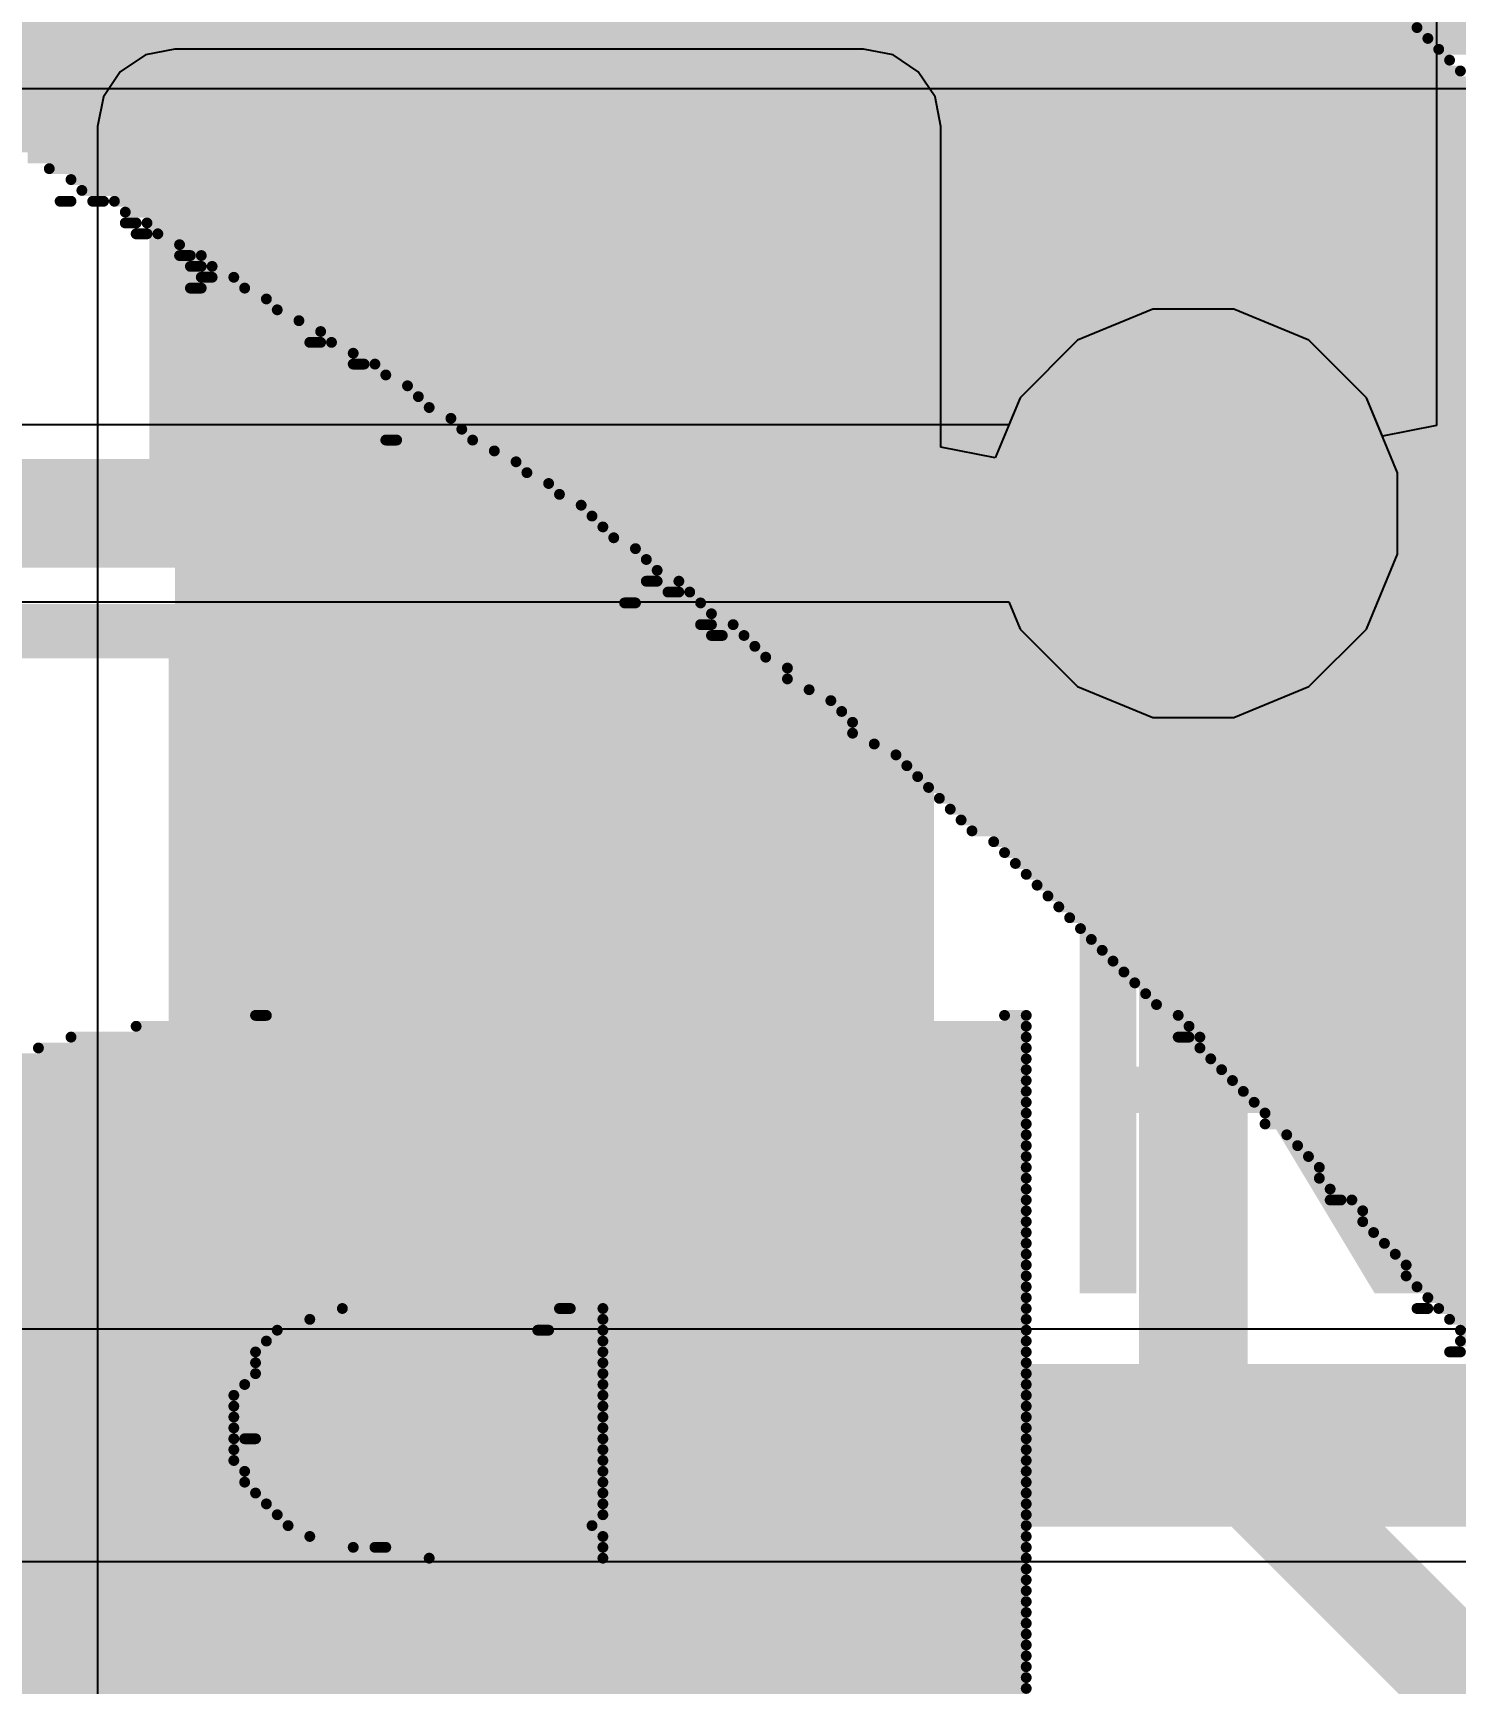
# Model space of a CAD drawing. Header units: millimetres. Extents: x -6 to 194, y -120 to 229.
# Drawn here: x 38.593 to 41.92, y 16.916 to 20.777 of the extents above; entities that cross this region are included whole.
import ezdxf

# ---------------------------------------------------------------- set-up
doc = ezdxf.new("R2010")
doc.units = ezdxf.units.MM
for name, color, linetype in [('BottomLayer', 5, 'Continuous'), ('BottomOverlay', 54, 'Continuous'), ('BottomSolder', 6, 'Continuous'), ('DrillDrawing', 1, 'Continuous'), ('TopLayer', 1, 'Continuous'), ('TopOverlay', 2, 'Continuous'), ('TopPaste', 8, 'Continuous'), ('TopSolder', 216, 'Continuous'), ('ViaHoleLayer', 16, 'Continuous')]:
    doc.layers.add(name, color=color, linetype=linetype)
doc.styles.add('Arial', font='', dxfattribs={"height": 0.2})
doc.styles.get('Arial').set_extended_font_data('Arial')

# ---------------------------------------------------------------- blocks, each defined once
blk = doc.blocks.new('R___1206_28')
at = {"layer": 'TopLayer'}
for points in [[(-2.032, 0.889), (-0.508, 0.889), (-0.508, -0.889), (-2.032, -0.889)], [(0.508, 0.889), (2.032, 0.889), (2.032, -0.889), (0.508, -0.889)]]:
    blk.add_hatch(color=1, dxfattribs=at).paths.add_polyline_path(points)
at = {"layer": 'TopPaste'}
for points in [[(-2.032, 0.889), (-0.508, 0.889), (-0.508, -0.889), (-2.032, -0.889)], [(0.508, 0.889), (2.032, 0.889), (2.032, -0.889), (0.508, -0.889)]]:
    blk.add_hatch(color=8, dxfattribs=at).paths.add_polyline_path(points)
at = {"layer": 'TopSolder'}
for points in [[(-2.1336, 0.9906), (-0.4064, 0.9906), (-0.4064, -0.9906), (-2.1336, -0.9906)], [(0.4064, 0.9906), (2.1336, 0.9906), (2.1336, -0.9906), (0.4064, -0.9906)]]:
    blk.add_hatch(color=216, dxfattribs=at).paths.add_polyline_path(points)
at = {"layer": 'TopOverlay', "const_width": 0.127}
for points in [[(-2.1336, 0.9906), (2.1336, 0.9906)], [(-2.1336, -0.9906), (-2.1336, 0.9906)], [(2.1336, -0.9906), (2.1336, 0.9906)], [(-2.1336, -0.9906), (2.1336, -0.9906)]]:
    blk.add_lwpolyline(points, dxfattribs=at)
at = {"layer": 'TopOverlay', "const_width": 0.0635}
for points in [[(-2.16535, 0.9906, 1), (-2.10185, 0.9906, 1)], [(-2.16535, 0.9906, 1), (-2.10185, 0.9906, 1)], [(2.10185, 0.9906, 1), (2.16535, 0.9906, 1)], [(2.10185, 0.9906, 1), (2.16535, 0.9906, 1)], [(-2.16535, -0.9906, 1), (-2.10185, -0.9906, 1)], [(-2.16535, -0.9906, 1), (-2.10185, -0.9906, 1)], [(2.10185, -0.9906, 1), (2.16535, -0.9906, 1)], [(2.10185, -0.9906, 1), (2.16535, -0.9906, 1)]]:
    blk.add_lwpolyline(points, format="xyb", close=True, dxfattribs=at)
blk = doc.blocks.new('C___0603_72')
at = {"layer": 'TopLayer'}
for points in [[(-0.381, 0.4445), (-0.381, -0.4445), (-1.143, -0.4445), (-1.143, 0.4445)], [(1.143, 0.4445), (1.143, -0.4445), (0.381, -0.4445), (0.381, 0.4445)]]:
    blk.add_hatch(color=1, dxfattribs=at).paths.add_polyline_path(points)
at = {"layer": 'TopPaste'}
for points in [[(-0.381, 0.4445), (-0.381, -0.4445), (-1.143, -0.4445), (-1.143, 0.4445)], [(1.143, 0.4445), (1.143, -0.4445), (0.381, -0.4445), (0.381, 0.4445)]]:
    blk.add_hatch(color=8, dxfattribs=at).paths.add_polyline_path(points)
at = {"layer": 'TopSolder'}
for points in [[(-0.321, 0.5045), (-0.321, -0.5045), (-1.203, -0.5045), (-1.203, 0.5045)], [(1.203, 0.5045), (1.203, -0.5045), (0.321, -0.5045), (0.321, 0.5045)]]:
    blk.add_hatch(color=216, dxfattribs=at).paths.add_polyline_path(points)
at = {"layer": 'TopOverlay', "const_width": 0.127}
for points in [[(-1.2446, -0.5334), (-1.2446, 0.5334)], [(-1.2446, 0.5334), (-0.4572, 0.5334)], [(0.4572, 0.5334), (1.2446, 0.5334)], [(1.2446, -0.5334), (1.2446, 0.5334)], [(-1.2446, -0.5334), (-0.4572, -0.5334)], [(0.4572, -0.5334), (1.2446, -0.5334)]]:
    blk.add_lwpolyline(points, dxfattribs=at)
at = {"layer": 'TopOverlay', "const_width": 0.0635}
for points in [[(-1.2764, 0.5334, 1), (-1.2128, 0.5334, 1)], [(-1.2764, 0.5334, 1), (-1.2128, 0.5334, 1)], [(-0.4889, 0.5334, 1), (-0.4254, 0.5334, 1)], [(0.4254, 0.5334, 1), (0.4889, 0.5334, 1)], [(1.2128, 0.5334, 1), (1.2764, 0.5334, 1)], [(1.2128, 0.5334, 1), (1.2764, 0.5334, 1)], [(-1.2764, -0.5334, 1), (-1.2128, -0.5334, 1)], [(-1.2764, -0.5334, 1), (-1.2128, -0.5334, 1)], [(-0.4889, -0.5334, 1), (-0.4254, -0.5334, 1)], [(0.4254, -0.5334, 1), (0.4889, -0.5334, 1)], [(1.2128, -0.5334, 1), (1.2764, -0.5334, 1)], [(1.2128, -0.5334, 1), (1.2764, -0.5334, 1)]]:
    blk.add_lwpolyline(points, format="xyb", close=True, dxfattribs=at)

msp = doc.modelspace()

# ---------------------------------------------------------------- hatches: boundary and pattern name
at = {"layer": 'BottomLayer'}
h = msp.add_hatch(color=5, dxfattribs=at)
edge = h.paths.add_edge_path()
edge.add_arc((41.3076, 19.6528), 0.3, 0, 360)
at = {"layer": 'BottomSolder'}
h = msp.add_hatch(color=6, dxfattribs=at)
edge = h.paths.add_edge_path()
edge.add_arc((41.3076, 19.6528), 0.4016, 0, 360)
at = {"layer": 'TopLayer'}
msp.add_hatch(color=1, dxfattribs=at).paths.add_polyline_path([(38.9249, 13.9192), (40.536, 13.9192), (40.536, 20.5581), (38.9249, 20.5581)])
h = msp.add_hatch(color=1, dxfattribs=at)
edge = h.paths.add_edge_path()
edge.add_arc((41.3076, 19.6528), 0.3, 0, 360)
at = {"layer": 'TopSolder'}
h = msp.add_hatch(color=216, dxfattribs=at)
edge = h.paths.add_edge_path()
edge.add_arc((41.3076, 19.6528), 0.4016, 0, 360)
at = {"layer": 'ViaHoleLayer'}
h = msp.add_hatch(color=16, dxfattribs=at)
edge = h.paths.add_edge_path()
edge.add_arc((41.3076, 19.6528), 0.15, 0, 360)

# ---------------------------------------------------------------- linework, layer by layer
at = {"layer": 'BottomLayer'}
for p, q in [((36.1431, 20.6467), (50.1143, 20.6467)), ((41.2126, 20.1306), (41.037, 20.0578)), ((41.4027, 20.1306), (41.2126, 20.1306)), ((41.5783, 20.0578), (41.4027, 20.1306)), ((41.037, 20.0578), (40.9026, 19.9234)), ((41.7127, 19.9234), (41.5783, 20.0578)), ((40.9026, 19.9234), (40.8763, 19.8599)), ((41.7854, 19.7478), (41.7127, 19.9234)), ((40.8763, 19.8599), (35.954, 19.8599)), ((41.7854, 19.5577), (41.7854, 19.7478)), ((41.7127, 19.3821), (41.7854, 19.5577)), ((36.2219, 19.4456), (40.8763, 19.4456)), ((40.8763, 19.4456), (40.9026, 19.3821)), ((40.9026, 19.3821), (41.037, 19.2477)), ((41.5783, 19.2477), (41.7127, 19.3821)), ((41.037, 19.2477), (41.2126, 19.175)), ((41.4027, 19.175), (41.5783, 19.2477)), ((41.2126, 19.175), (41.4027, 19.175)), ((42.3787, 17.7442), (36.2628, 17.7442)), ((26.6438, 17.2004), (42.4913, 17.2004))]:
    msp.add_line(p, q, dxfattribs=at)
for points, const_width in [([(36.1431, 20.828), (50.1893, 20.828)], 0.2032), ([(35.8682, 19.6528), (41.3076, 19.6528)], 0.254), ([(25.9425, 17.4723), (42.4913, 17.4723)], 0.381)]:
    msp.add_lwpolyline(points, dxfattribs=dict(at, const_width=const_width))
at = {"layer": 'BottomLayer', "const_width": 0.127}
msp.add_lwpolyline([(41.2441, 19.6528, 1), (41.3711, 19.6528, 1)], format="xyb", close=True, dxfattribs=at)
at = {"layer": 'BottomOverlay', "const_width": 0.0254}
for points in [[(38.0211, 20.7896), (41.8311, 20.7896)], [(38.0465, 20.7642), (41.8565, 20.7642)], [(38.0719, 20.7388), (41.8819, 20.7388)], [(38.0211, 20.688), (41.9327, 20.688)], [(38.0465, 20.7134), (41.9073, 20.7134)], [(38.0211, 20.6626), (41.9581, 20.6626)], [(37.9957, 20.6372), (42.0089, 20.6372)], [(37.9957, 20.6118), (42.0343, 20.6118)], [(37.9703, 20.5864), (42.0597, 20.5864)], [(37.9449, 20.561), (42.0851, 20.561)], [(37.9449, 20.5356), (42.1105, 20.5356)], [(37.9195, 20.5102), (42.1359, 20.5102)], [(38.5799, 20.4848), (42.1613, 20.4848)], [(38.6307, 20.4594), (42.1867, 20.4594)], [(38.6815, 20.434), (42.2121, 20.434)], [(38.6561, 20.3832), (38.6815, 20.3832)], [(38.7069, 20.4086), (42.2375, 20.4086)], [(38.7323, 20.3832), (38.7577, 20.3832)], [(38.7831, 20.3832), (42.2629, 20.3832)], [(38.8085, 20.3578), (42.2883, 20.3578)], [(38.8085, 20.3324), (38.8339, 20.3324)], [(38.8339, 20.307), (38.8593, 20.307)], [(38.8593, 20.3324), (42.3137, 20.3324)], [(38.8847, 20.307), (42.3391, 20.307)], [(38.9355, 20.2816), (42.3899, 20.2816)], [(38.9355, 20.2562), (38.9609, 20.2562)], [(38.9609, 20.2308), (38.9863, 20.2308)], [(38.9863, 20.2562), (42.4153, 20.2562)], [(39.0117, 20.2308), (42.4153, 20.2308)], [(38.9609, 20.18), (38.9863, 20.18)], [(38.9863, 20.2054), (39.0117, 20.2054)], [(39.0625, 20.2054), (42.4407, 20.2054)], [(39.0879, 20.18), (42.4915, 20.18)], [(39.1387, 20.1546), (42.5169, 20.1546)], [(39.1641, 20.1292), (42.5423, 20.1292)], [(39.2149, 20.1038), (42.5677, 20.1038)], [(39.2657, 20.0784), (42.5931, 20.0784)], [(39.2403, 20.053), (39.2657, 20.053)], [(39.2911, 20.053), (42.6185, 20.053)], [(39.3419, 20.0276), (42.6439, 20.0276)], [(39.3419, 20.0022), (39.3673, 20.0022)], [(39.3927, 20.0022), (42.6693, 20.0022)], [(39.4181, 19.9768), (42.6947, 19.9768)], [(39.4689, 19.9514), (42.7201, 19.9514)], [(39.4943, 19.926), (42.7709, 19.926)], [(39.5197, 19.9006), (42.7709, 19.9006)], [(39.5705, 19.8752), (42.7963, 19.8752)], [(39.5959, 19.8498), (42.8217, 19.8498)], [(39.4181, 19.8244), (39.4435, 19.8244)], [(39.6213, 19.8244), (42.8471, 19.8244)], [(39.6721, 19.799), (42.8725, 19.799)], [(39.7229, 19.7736), (42.8979, 19.7736)], [(39.7483, 19.7482), (42.9487, 19.7482)], [(39.7991, 19.7228), (42.9741, 19.7228)], [(39.8245, 19.6974), (42.9741, 19.6974)], [(39.8753, 19.672), (42.9995, 19.672)], [(39.9007, 19.6466), (43.0249, 19.6466)], [(39.9261, 19.6212), (43.0757, 19.6212)], [(39.9515, 19.5958), (43.1265, 19.5958)], [(40.0023, 19.5704), (43.1265, 19.5704)], [(40.0277, 19.545), (43.1519, 19.545)], [(40.0277, 19.4942), (40.0531, 19.4942)], [(40.0531, 19.5196), (43.1773, 19.5196)], [(40.1039, 19.4942), (43.2027, 19.4942)], [(40.0785, 19.4688), (40.1039, 19.4688)], [(40.1293, 19.4688), (43.2535, 19.4688)], [(39.9769, 19.4434), (40.0023, 19.4434)], [(40.1547, 19.4434), (43.2789, 19.4434)], [(40.1801, 19.418), (43.2789, 19.418)], [(40.1547, 19.3926), (40.1801, 19.3926)], [(40.2309, 19.3926), (43.2789, 19.3926)], [(40.1801, 19.3672), (40.2055, 19.3672)], [(40.2563, 19.3672), (43.3043, 19.3672)], [(40.2817, 19.3418), (43.3297, 19.3418)], [(40.3071, 19.3164), (43.3805, 19.3164)], [(40.3579, 19.291), (43.4059, 19.291)], [(40.3579, 19.2656), (43.4059, 19.2656)], [(40.4087, 19.2402), (43.4313, 19.2402)], [(40.4595, 19.2148), (43.4567, 19.2148)], [(40.4849, 19.1894), (43.5075, 19.1894)], [(40.5103, 19.164), (43.5075, 19.164)], [(40.5103, 19.1386), (43.5329, 19.1386)], [(40.5611, 19.1132), (43.5583, 19.1132)], [(40.6119, 19.0878), (43.5837, 19.0878)], [(40.6373, 19.0624), (43.6091, 19.0624)], [(40.6627, 19.037), (43.6345, 19.037)], [(40.6881, 19.0116), (43.6599, 19.0116)], [(40.7135, 18.9862), (43.7107, 18.9862)], [(40.7389, 18.9608), (43.7107, 18.9608)], [(40.7643, 18.9354), (43.7107, 18.9354)], [(40.7897, 18.91), (43.7361, 18.91)], [(40.8405, 18.8846), (43.7615, 18.8846)], [(40.8659, 18.8592), (43.7869, 18.8592)], [(40.8913, 18.8338), (43.8123, 18.8338)], [(40.9167, 18.8084), (43.8631, 18.8084)], [(40.9421, 18.783), (43.8885, 18.783)], [(40.9675, 18.7576), (43.8885, 18.7576)], [(40.9929, 18.7322), (43.9139, 18.7322)], [(41.0183, 18.7068), (43.9139, 18.7068)], [(41.0437, 18.6814), (43.9393, 18.6814)], [(41.0691, 18.656), (43.9647, 18.656)], [(41.0945, 18.6306), (43.9901, 18.6306)], [(41.1199, 18.6052), (43.9901, 18.6052)], [(41.1453, 18.5798), (44.0155, 18.5798)], [(41.1707, 18.5544), (44.0663, 18.5544)], [(41.1961, 18.529), (44.0409, 18.529)], [(41.2215, 18.5036), (44.0663, 18.5036)], [(38.8339, 18.4528), (40.9167, 18.4528)], [(39.1133, 18.4782), (39.1387, 18.4782)], [(40.8659, 18.4782), (40.9167, 18.4782)], [(41.2723, 18.4782), (44.0917, 18.4782)], [(41.2977, 18.4528), (44.1171, 18.4528)], [(38.6815, 18.4274), (40.9167, 18.4274)], [(41.2723, 18.4274), (41.2977, 18.4274)], [(41.3231, 18.4274), (44.1171, 18.4274)], [(38.5037, 18.3766), (40.9167, 18.3766)], [(38.6053, 18.402), (40.9167, 18.402)], [(41.3231, 18.402), (44.1425, 18.402)], [(41.3485, 18.3766), (44.1679, 18.3766)], [(38.4783, 18.3512), (40.9167, 18.3512)], [(41.3739, 18.3512), (44.1679, 18.3512)], [(38.4021, 18.3004), (40.9167, 18.3004)], [(38.4275, 18.3258), (40.9167, 18.3258)], [(41.3993, 18.3258), (44.1679, 18.3258)], [(41.4247, 18.3004), (44.1933, 18.3004)], [(38.3259, 18.2496), (40.9167, 18.2496)], [(38.3513, 18.275), (40.9167, 18.275)], [(41.4501, 18.275), (44.1933, 18.275)], [(41.4755, 18.2496), (44.1933, 18.2496)], [(38.3005, 18.2242), (40.9167, 18.2242)], [(41.4755, 18.2242), (46.8603, 18.2242)], [(38.2497, 18.1734), (40.9167, 18.1734)], [(38.2751, 18.1988), (40.9167, 18.1988)], [(41.5263, 18.1988), (46.8603, 18.1988)], [(41.5517, 18.1734), (46.8857, 18.1734)], [(38.2243, 18.148), (40.9167, 18.148)], [(41.5771, 18.148), (46.8857, 18.148)], [(38.1989, 18.0972), (40.9167, 18.0972)], [(38.2243, 18.1226), (40.9167, 18.1226)], [(41.6025, 18.1226), (46.8857, 18.1226)], [(41.6025, 18.0972), (46.8857, 18.0972)], [(38.1735, 18.0718), (40.9167, 18.0718)], [(41.6279, 18.0718), (46.8857, 18.0718)], [(38.1481, 18.021), (40.9167, 18.021)], [(38.1735, 18.0464), (40.9167, 18.0464)], [(41.6279, 18.0464), (41.6533, 18.0464)], [(41.6787, 18.0464), (46.8857, 18.0464)], [(41.7041, 18.021), (46.8857, 18.021)], [(38.1227, 17.9956), (40.9167, 17.9956)], [(41.7041, 17.9956), (46.8857, 17.9956)], [(38.1227, 17.9702), (40.9167, 17.9702)], [(38.1227, 17.9448), (40.9167, 17.9448)], [(41.7295, 17.9702), (46.8857, 17.9702)], [(41.7549, 17.9448), (46.8857, 17.9448)], [(38.0973, 17.9194), (40.9167, 17.9194)], [(41.7803, 17.9194), (46.9111, 17.9194)], [(38.0973, 17.894), (40.9167, 17.894)], [(38.0973, 17.8686), (40.9167, 17.8686)], [(41.8057, 17.894), (46.9111, 17.894)], [(41.8057, 17.8686), (46.9111, 17.8686)], [(38.0719, 17.8432), (40.9167, 17.8432)], [(41.8311, 17.8432), (46.9111, 17.8432)], [(38.0719, 17.8178), (40.9167, 17.8178)], [(38.0719, 17.7924), (39.3165, 17.7924)], [(39.8245, 17.7924), (39.8499, 17.7924)], [(39.9261, 17.7924), (40.9167, 17.7924)], [(41.8311, 17.7924), (41.8565, 17.7924)], [(41.8565, 17.8178), (46.9111, 17.8178)], [(41.8819, 17.7924), (46.9111, 17.7924)], [(38.0719, 17.767), (39.2403, 17.767)], [(39.9261, 17.767), (40.9167, 17.767)], [(41.9073, 17.767), (46.9111, 17.767)], [(38.0719, 17.7416), (39.1641, 17.7416)], [(38.0719, 17.7162), (39.1387, 17.7162)], [(39.7737, 17.7416), (39.7991, 17.7416)], [(39.9261, 17.7416), (40.9167, 17.7416)], [(39.9261, 17.7162), (40.9167, 17.7162)], [(41.9327, 17.7416), (46.9365, 17.7416)], [(41.9327, 17.7162), (46.9111, 17.7162)], [(38.0465, 17.6908), (39.1133, 17.6908)], [(39.9261, 17.6908), (40.9167, 17.6908)], [(41.9073, 17.6908), (41.9327, 17.6908)], [(38.0465, 17.6654), (39.1133, 17.6654)], [(38.0465, 17.64), (39.1133, 17.64)], [(39.9261, 17.6654), (40.9167, 17.6654)], [(39.9261, 17.64), (40.9167, 17.64)], [(38.0465, 17.6146), (39.0879, 17.6146)], [(39.9261, 17.6146), (40.9167, 17.6146)], [(38.0465, 17.5892), (39.0625, 17.5892)], [(38.0465, 17.5638), (39.0625, 17.5638)], [(39.9261, 17.5892), (40.9167, 17.5892)], [(39.9261, 17.5638), (40.9167, 17.5638)], [(38.0465, 17.5384), (39.0625, 17.5384)], [(39.9261, 17.5384), (40.9167, 17.5384)], [(38.0465, 17.513), (39.0625, 17.513)], [(38.0719, 17.4876), (39.0625, 17.4876)], [(39.0879, 17.4876), (39.1133, 17.4876)], [(39.9261, 17.513), (40.9167, 17.513)], [(39.9261, 17.4876), (40.9167, 17.4876)], [(38.0719, 17.4622), (39.0625, 17.4622)], [(39.9261, 17.4622), (40.9167, 17.4622)], [(38.0719, 17.4368), (39.0625, 17.4368)], [(38.0719, 17.4114), (39.0879, 17.4114)], [(39.9261, 17.4368), (40.9167, 17.4368)], [(39.9261, 17.4114), (40.9167, 17.4114)], [(38.0719, 17.386), (39.0879, 17.386)], [(39.9261, 17.386), (40.9167, 17.386)], [(38.0719, 17.3606), (39.1133, 17.3606)], [(38.0719, 17.3352), (39.1387, 17.3352)], [(39.9261, 17.3606), (40.9167, 17.3606)], [(39.9261, 17.3352), (40.9167, 17.3352)], [(38.0973, 17.3098), (39.1641, 17.3098)], [(38.0973, 17.2844), (39.1895, 17.2844)], [(39.9007, 17.2844), (40.9167, 17.2844)], [(39.9261, 17.3098), (40.9167, 17.3098)], [(38.1227, 17.259), (39.2403, 17.259)], [(39.9261, 17.259), (40.9167, 17.259)], [(38.1227, 17.2336), (39.3419, 17.2336)], [(38.1227, 17.2082), (39.5197, 17.2082)], [(39.3927, 17.2336), (39.4181, 17.2336)], [(39.9261, 17.2336), (40.9167, 17.2336)], [(39.9261, 17.2082), (40.9167, 17.2082)], [(38.1227, 17.1828), (40.9167, 17.1828)], [(38.1227, 17.1574), (40.9167, 17.1574)], [(38.1735, 17.132), (40.9167, 17.132)], [(38.1735, 17.1066), (40.9167, 17.1066)], [(38.1989, 17.0812), (40.9167, 17.0812)], [(38.2243, 17.0558), (40.9167, 17.0558)], [(38.2243, 17.0304), (40.9167, 17.0304)], [(38.2497, 17.005), (40.9167, 17.005)], [(38.2751, 16.9796), (40.9167, 16.9796)], [(38.3005, 16.9542), (40.9167, 16.9542)], [(38.3259, 16.9288), (40.9167, 16.9288)], [(38.3513, 16.9034), (40.9167, 16.9034)]]:
    msp.add_lwpolyline(points, dxfattribs=at)
at = {"layer": 'BottomOverlay', "const_width": 0.0127}
for points in [[(41.8248, 20.7896, 1), (41.8375, 20.7896, 1)], [(41.8502, 20.7642, 1), (41.8629, 20.7642, 1)], [(41.8756, 20.7388, 1), (41.8883, 20.7388, 1)], [(41.901, 20.7134, 1), (41.9137, 20.7134, 1)], [(41.9264, 20.688, 1), (41.9391, 20.688, 1)], [(38.6244, 20.4594, 1), (38.6371, 20.4594, 1)], [(38.6752, 20.434, 1), (38.6879, 20.434, 1)], [(38.6498, 20.3832, 1), (38.6625, 20.3832, 1)], [(38.6752, 20.3832, 1), (38.6879, 20.3832, 1)], [(38.7006, 20.4086, 1), (38.7133, 20.4086, 1)], [(38.726, 20.3832, 1), (38.7387, 20.3832, 1)], [(38.7514, 20.3832, 1), (38.7641, 20.3832, 1)], [(38.7768, 20.3832, 1), (38.7895, 20.3832, 1)], [(38.8022, 20.3578, 1), (38.8149, 20.3578, 1)], [(38.8022, 20.3324, 1), (38.8149, 20.3324, 1)], [(38.8276, 20.3324, 1), (38.8403, 20.3324, 1)], [(38.8276, 20.307, 1), (38.8403, 20.307, 1)], [(38.853, 20.3324, 1), (38.8657, 20.3324, 1)], [(38.853, 20.307, 1), (38.8657, 20.307, 1)], [(38.8784, 20.307, 1), (38.8911, 20.307, 1)], [(38.9292, 20.2816, 1), (38.9419, 20.2816, 1)], [(38.9292, 20.2562, 1), (38.9419, 20.2562, 1)], [(38.9546, 20.2562, 1), (38.9673, 20.2562, 1)], [(38.9546, 20.2308, 1), (38.9673, 20.2308, 1)], [(38.98, 20.2562, 1), (38.9927, 20.2562, 1)], [(38.98, 20.2308, 1), (38.9927, 20.2308, 1)], [(39.0054, 20.2308, 1), (39.0181, 20.2308, 1)], [(38.9546, 20.18, 1), (38.9673, 20.18, 1)], [(38.98, 20.2054, 1), (38.9927, 20.2054, 1)], [(38.98, 20.18, 1), (38.9927, 20.18, 1)], [(39.0054, 20.2054, 1), (39.0181, 20.2054, 1)], [(39.0562, 20.2054, 1), (39.0689, 20.2054, 1)], [(39.0816, 20.18, 1), (39.0943, 20.18, 1)], [(39.1324, 20.1546, 1), (39.1451, 20.1546, 1)], [(39.1578, 20.1292, 1), (39.1705, 20.1292, 1)], [(39.2086, 20.1038, 1), (39.2213, 20.1038, 1)], [(39.2594, 20.0784, 1), (39.2721, 20.0784, 1)], [(39.234, 20.053, 1), (39.2467, 20.053, 1)], [(39.2594, 20.053, 1), (39.2721, 20.053, 1)], [(39.2848, 20.053, 1), (39.2975, 20.053, 1)], [(39.3356, 20.0276, 1), (39.3483, 20.0276, 1)], [(39.3356, 20.0022, 1), (39.3483, 20.0022, 1)], [(39.361, 20.0022, 1), (39.3737, 20.0022, 1)], [(39.3864, 20.0022, 1), (39.3991, 20.0022, 1)], [(39.4118, 19.9768, 1), (39.4245, 19.9768, 1)], [(39.4626, 19.9514, 1), (39.4753, 19.9514, 1)], [(39.488, 19.926, 1), (39.5007, 19.926, 1)], [(39.5134, 19.9006, 1), (39.5261, 19.9006, 1)], [(39.5642, 19.8752, 1), (39.5769, 19.8752, 1)], [(39.5896, 19.8498, 1), (39.6023, 19.8498, 1)], [(39.4118, 19.8244, 1), (39.4245, 19.8244, 1)], [(39.4372, 19.8244, 1), (39.4499, 19.8244, 1)], [(39.615, 19.8244, 1), (39.6277, 19.8244, 1)], [(39.6658, 19.799, 1), (39.6785, 19.799, 1)], [(39.7166, 19.7736, 1), (39.7293, 19.7736, 1)], [(39.742, 19.7482, 1), (39.7547, 19.7482, 1)], [(39.7928, 19.7228, 1), (39.8055, 19.7228, 1)], [(39.8182, 19.6974, 1), (39.8309, 19.6974, 1)], [(39.869, 19.672, 1), (39.8817, 19.672, 1)], [(39.8944, 19.6466, 1), (39.9071, 19.6466, 1)], [(39.9198, 19.6212, 1), (39.9325, 19.6212, 1)], [(39.9452, 19.5958, 1), (39.9579, 19.5958, 1)], [(39.996, 19.5704, 1), (40.0087, 19.5704, 1)], [(40.0214, 19.545, 1), (40.0341, 19.545, 1)], [(40.0214, 19.4942, 1), (40.0341, 19.4942, 1)], [(40.0468, 19.5196, 1), (40.0595, 19.5196, 1)], [(40.0468, 19.4942, 1), (40.0595, 19.4942, 1)], [(40.0976, 19.4942, 1), (40.1103, 19.4942, 1)], [(40.0722, 19.4688, 1), (40.0849, 19.4688, 1)], [(40.0976, 19.4688, 1), (40.1103, 19.4688, 1)], [(40.123, 19.4688, 1), (40.1357, 19.4688, 1)], [(39.9706, 19.4434, 1), (39.9833, 19.4434, 1)], [(39.996, 19.4434, 1), (40.0087, 19.4434, 1)], [(40.1484, 19.4434, 1), (40.1611, 19.4434, 1)], [(40.1738, 19.418, 1), (40.1865, 19.418, 1)], [(40.1484, 19.3926, 1), (40.1611, 19.3926, 1)], [(40.1738, 19.3926, 1), (40.1865, 19.3926, 1)], [(40.2246, 19.3926, 1), (40.2373, 19.3926, 1)], [(40.1738, 19.3672, 1), (40.1865, 19.3672, 1)], [(40.1992, 19.3672, 1), (40.2119, 19.3672, 1)], [(40.25, 19.3672, 1), (40.2627, 19.3672, 1)], [(40.2754, 19.3418, 1), (40.2881, 19.3418, 1)], [(40.3008, 19.3164, 1), (40.3135, 19.3164, 1)], [(40.3516, 19.291, 1), (40.3643, 19.291, 1)], [(40.3516, 19.2656, 1), (40.3643, 19.2656, 1)], [(40.4024, 19.2402, 1), (40.4151, 19.2402, 1)], [(40.4532, 19.2148, 1), (40.4659, 19.2148, 1)], [(40.4786, 19.1894, 1), (40.4913, 19.1894, 1)], [(40.504, 19.164, 1), (40.5167, 19.164, 1)], [(40.504, 19.1386, 1), (40.5167, 19.1386, 1)], [(40.5548, 19.1132, 1), (40.5675, 19.1132, 1)], [(40.6056, 19.0878, 1), (40.6183, 19.0878, 1)], [(40.631, 19.0624, 1), (40.6437, 19.0624, 1)], [(40.6564, 19.037, 1), (40.6691, 19.037, 1)], [(40.6818, 19.0116, 1), (40.6945, 19.0116, 1)], [(40.7072, 18.9862, 1), (40.7199, 18.9862, 1)], [(40.7326, 18.9608, 1), (40.7453, 18.9608, 1)], [(40.758, 18.9354, 1), (40.7707, 18.9354, 1)], [(40.7834, 18.91, 1), (40.7961, 18.91, 1)], [(40.8342, 18.8846, 1), (40.8469, 18.8846, 1)], [(40.8596, 18.8592, 1), (40.8723, 18.8592, 1)], [(40.885, 18.8338, 1), (40.8977, 18.8338, 1)], [(40.9104, 18.8084, 1), (40.9231, 18.8084, 1)], [(40.9358, 18.783, 1), (40.9485, 18.783, 1)], [(40.9612, 18.7576, 1), (40.9739, 18.7576, 1)], [(40.9866, 18.7322, 1), (40.9993, 18.7322, 1)], [(41.012, 18.7068, 1), (41.0247, 18.7068, 1)], [(41.0374, 18.6814, 1), (41.0501, 18.6814, 1)], [(41.0628, 18.656, 1), (41.0755, 18.656, 1)], [(41.0882, 18.6306, 1), (41.1009, 18.6306, 1)], [(41.1136, 18.6052, 1), (41.1263, 18.6052, 1)], [(41.139, 18.5798, 1), (41.1517, 18.5798, 1)], [(41.1644, 18.5544, 1), (41.1771, 18.5544, 1)], [(41.1898, 18.529, 1), (41.2025, 18.529, 1)], [(41.2152, 18.5036, 1), (41.2279, 18.5036, 1)], [(38.8276, 18.4528, 1), (38.8403, 18.4528, 1)], [(39.107, 18.4782, 1), (39.1197, 18.4782, 1)], [(39.1324, 18.4782, 1), (39.1451, 18.4782, 1)], [(40.8596, 18.4782, 1), (40.8723, 18.4782, 1)], [(40.9104, 18.4782, 1), (40.9231, 18.4782, 1)], [(40.9104, 18.4528, 1), (40.9231, 18.4528, 1)], [(41.266, 18.4782, 1), (41.2787, 18.4782, 1)], [(41.2914, 18.4528, 1), (41.3041, 18.4528, 1)], [(38.6752, 18.4274, 1), (38.6879, 18.4274, 1)], [(40.9104, 18.4274, 1), (40.9231, 18.4274, 1)], [(41.266, 18.4274, 1), (41.2787, 18.4274, 1)], [(41.2914, 18.4274, 1), (41.3041, 18.4274, 1)], [(41.3168, 18.4274, 1), (41.3295, 18.4274, 1)], [(38.599, 18.402, 1), (38.6117, 18.402, 1)], [(40.9104, 18.402, 1), (40.9231, 18.402, 1)], [(40.9104, 18.3766, 1), (40.9231, 18.3766, 1)], [(41.3168, 18.402, 1), (41.3295, 18.402, 1)], [(41.3422, 18.3766, 1), (41.3549, 18.3766, 1)], [(40.9104, 18.3512, 1), (40.9231, 18.3512, 1)], [(41.3676, 18.3512, 1), (41.3803, 18.3512, 1)], [(40.9104, 18.3258, 1), (40.9231, 18.3258, 1)], [(40.9104, 18.3004, 1), (40.9231, 18.3004, 1)], [(41.393, 18.3258, 1), (41.4057, 18.3258, 1)], [(41.4184, 18.3004, 1), (41.4311, 18.3004, 1)], [(40.9104, 18.275, 1), (40.9231, 18.275, 1)], [(40.9104, 18.2496, 1), (40.9231, 18.2496, 1)], [(41.4438, 18.275, 1), (41.4565, 18.275, 1)], [(41.4692, 18.2496, 1), (41.4819, 18.2496, 1)], [(40.9104, 18.2242, 1), (40.9231, 18.2242, 1)], [(41.4692, 18.2242, 1), (41.4819, 18.2242, 1)], [(40.9104, 18.1988, 1), (40.9231, 18.1988, 1)], [(40.9104, 18.1734, 1), (40.9231, 18.1734, 1)], [(41.52, 18.1988, 1), (41.5327, 18.1988, 1)], [(41.5454, 18.1734, 1), (41.5581, 18.1734, 1)], [(40.9104, 18.148, 1), (40.9231, 18.148, 1)], [(41.5708, 18.148, 1), (41.5835, 18.148, 1)], [(40.9104, 18.1226, 1), (40.9231, 18.1226, 1)], [(40.9104, 18.0972, 1), (40.9231, 18.0972, 1)], [(41.5962, 18.1226, 1), (41.6089, 18.1226, 1)], [(41.5962, 18.0972, 1), (41.6089, 18.0972, 1)], [(40.9104, 18.0718, 1), (40.9231, 18.0718, 1)], [(41.6216, 18.0718, 1), (41.6343, 18.0718, 1)], [(40.9104, 18.0464, 1), (40.9231, 18.0464, 1)], [(40.9104, 18.021, 1), (40.9231, 18.021, 1)], [(41.6216, 18.0464, 1), (41.6343, 18.0464, 1)], [(41.647, 18.0464, 1), (41.6597, 18.0464, 1)], [(41.6724, 18.0464, 1), (41.6851, 18.0464, 1)], [(41.6978, 18.021, 1), (41.7105, 18.021, 1)], [(40.9104, 17.9956, 1), (40.9231, 17.9956, 1)], [(41.6978, 17.9956, 1), (41.7105, 17.9956, 1)], [(40.9104, 17.9702, 1), (40.9231, 17.9702, 1)], [(40.9104, 17.9448, 1), (40.9231, 17.9448, 1)], [(41.7232, 17.9702, 1), (41.7359, 17.9702, 1)], [(41.7486, 17.9448, 1), (41.7613, 17.9448, 1)], [(40.9104, 17.9194, 1), (40.9231, 17.9194, 1)], [(41.774, 17.9194, 1), (41.7867, 17.9194, 1)], [(40.9104, 17.894, 1), (40.9231, 17.894, 1)], [(40.9104, 17.8686, 1), (40.9231, 17.8686, 1)], [(41.7994, 17.894, 1), (41.8121, 17.894, 1)], [(41.7994, 17.8686, 1), (41.8121, 17.8686, 1)], [(40.9104, 17.8432, 1), (40.9231, 17.8432, 1)], [(41.8248, 17.8432, 1), (41.8375, 17.8432, 1)], [(39.3102, 17.7924, 1), (39.3229, 17.7924, 1)], [(39.8182, 17.7924, 1), (39.8309, 17.7924, 1)], [(39.8436, 17.7924, 1), (39.8563, 17.7924, 1)], [(39.9198, 17.7924, 1), (39.9325, 17.7924, 1)], [(40.9104, 17.8178, 1), (40.9231, 17.8178, 1)], [(40.9104, 17.7924, 1), (40.9231, 17.7924, 1)], [(41.8248, 17.7924, 1), (41.8375, 17.7924, 1)], [(41.8502, 17.8178, 1), (41.8629, 17.8178, 1)], [(41.8502, 17.7924, 1), (41.8629, 17.7924, 1)], [(41.8756, 17.7924, 1), (41.8883, 17.7924, 1)], [(39.234, 17.767, 1), (39.2467, 17.767, 1)], [(39.9198, 17.767, 1), (39.9325, 17.767, 1)], [(40.9104, 17.767, 1), (40.9231, 17.767, 1)], [(41.901, 17.767, 1), (41.9137, 17.767, 1)], [(39.1324, 17.7162, 1), (39.1451, 17.7162, 1)], [(39.1578, 17.7416, 1), (39.1705, 17.7416, 1)], [(39.7674, 17.7416, 1), (39.7801, 17.7416, 1)], [(39.7928, 17.7416, 1), (39.8055, 17.7416, 1)], [(39.9198, 17.7416, 1), (39.9325, 17.7416, 1)], [(39.9198, 17.7162, 1), (39.9325, 17.7162, 1)], [(40.9104, 17.7416, 1), (40.9231, 17.7416, 1)], [(40.9104, 17.7162, 1), (40.9231, 17.7162, 1)], [(41.9264, 17.7416, 1), (41.9391, 17.7416, 1)], [(41.9264, 17.7162, 1), (41.9391, 17.7162, 1)], [(39.107, 17.6908, 1), (39.1197, 17.6908, 1)], [(39.9198, 17.6908, 1), (39.9325, 17.6908, 1)], [(40.9104, 17.6908, 1), (40.9231, 17.6908, 1)], [(41.901, 17.6908, 1), (41.9137, 17.6908, 1)], [(41.9264, 17.6908, 1), (41.9391, 17.6908, 1)], [(39.107, 17.6654, 1), (39.1197, 17.6654, 1)], [(39.107, 17.64, 1), (39.1197, 17.64, 1)], [(39.9198, 17.6654, 1), (39.9325, 17.6654, 1)], [(39.9198, 17.64, 1), (39.9325, 17.64, 1)], [(40.9104, 17.6654, 1), (40.9231, 17.6654, 1)], [(40.9104, 17.64, 1), (40.9231, 17.64, 1)], [(39.0816, 17.6146, 1), (39.0943, 17.6146, 1)], [(39.9198, 17.6146, 1), (39.9325, 17.6146, 1)], [(40.9104, 17.6146, 1), (40.9231, 17.6146, 1)], [(39.0562, 17.5892, 1), (39.0689, 17.5892, 1)], [(39.0562, 17.5638, 1), (39.0689, 17.5638, 1)], [(39.9198, 17.5892, 1), (39.9325, 17.5892, 1)], [(39.9198, 17.5638, 1), (39.9325, 17.5638, 1)], [(40.9104, 17.5892, 1), (40.9231, 17.5892, 1)], [(40.9104, 17.5638, 1), (40.9231, 17.5638, 1)], [(39.0562, 17.5384, 1), (39.0689, 17.5384, 1)], [(39.9198, 17.5384, 1), (39.9325, 17.5384, 1)], [(40.9104, 17.5384, 1), (40.9231, 17.5384, 1)], [(39.0562, 17.513, 1), (39.0689, 17.513, 1)], [(39.0562, 17.4876, 1), (39.0689, 17.4876, 1)], [(39.0816, 17.4876, 1), (39.0943, 17.4876, 1)], [(39.107, 17.4876, 1), (39.1197, 17.4876, 1)], [(39.9198, 17.513, 1), (39.9325, 17.513, 1)], [(39.9198, 17.4876, 1), (39.9325, 17.4876, 1)], [(40.9104, 17.513, 1), (40.9231, 17.513, 1)], [(40.9104, 17.4876, 1), (40.9231, 17.4876, 1)], [(39.0562, 17.4622, 1), (39.0689, 17.4622, 1)], [(39.9198, 17.4622, 1), (39.9325, 17.4622, 1)], [(40.9104, 17.4622, 1), (40.9231, 17.4622, 1)], [(39.0562, 17.4368, 1), (39.0689, 17.4368, 1)], [(39.0816, 17.4114, 1), (39.0943, 17.4114, 1)], [(39.9198, 17.4368, 1), (39.9325, 17.4368, 1)], [(39.9198, 17.4114, 1), (39.9325, 17.4114, 1)], [(40.9104, 17.4368, 1), (40.9231, 17.4368, 1)], [(40.9104, 17.4114, 1), (40.9231, 17.4114, 1)], [(39.0816, 17.386, 1), (39.0943, 17.386, 1)], [(39.9198, 17.386, 1), (39.9325, 17.386, 1)], [(40.9104, 17.386, 1), (40.9231, 17.386, 1)], [(39.107, 17.3606, 1), (39.1197, 17.3606, 1)], [(39.1324, 17.3352, 1), (39.1451, 17.3352, 1)], [(39.9198, 17.3606, 1), (39.9325, 17.3606, 1)], [(39.9198, 17.3352, 1), (39.9325, 17.3352, 1)], [(40.9104, 17.3606, 1), (40.9231, 17.3606, 1)], [(40.9104, 17.3352, 1), (40.9231, 17.3352, 1)], [(39.1578, 17.3098, 1), (39.1705, 17.3098, 1)], [(39.1832, 17.2844, 1), (39.1959, 17.2844, 1)], [(39.8944, 17.2844, 1), (39.9071, 17.2844, 1)], [(39.9198, 17.3098, 1), (39.9325, 17.3098, 1)], [(40.9104, 17.3098, 1), (40.9231, 17.3098, 1)], [(40.9104, 17.2844, 1), (40.9231, 17.2844, 1)], [(39.234, 17.259, 1), (39.2467, 17.259, 1)], [(39.9198, 17.259, 1), (39.9325, 17.259, 1)], [(40.9104, 17.259, 1), (40.9231, 17.259, 1)], [(39.3356, 17.2336, 1), (39.3483, 17.2336, 1)], [(39.3864, 17.2336, 1), (39.3991, 17.2336, 1)], [(39.4118, 17.2336, 1), (39.4245, 17.2336, 1)], [(39.5134, 17.2082, 1), (39.5261, 17.2082, 1)], [(39.9198, 17.2336, 1), (39.9325, 17.2336, 1)], [(39.9198, 17.2082, 1), (39.9325, 17.2082, 1)], [(40.9104, 17.2336, 1), (40.9231, 17.2336, 1)], [(40.9104, 17.2082, 1), (40.9231, 17.2082, 1)], [(40.9104, 17.1828, 1), (40.9231, 17.1828, 1)], [(40.9104, 17.1574, 1), (40.9231, 17.1574, 1)], [(40.9104, 17.132, 1), (40.9231, 17.132, 1)], [(40.9104, 17.1066, 1), (40.9231, 17.1066, 1)], [(40.9104, 17.0812, 1), (40.9231, 17.0812, 1)], [(40.9104, 17.0558, 1), (40.9231, 17.0558, 1)], [(40.9104, 17.0304, 1), (40.9231, 17.0304, 1)], [(40.9104, 17.005, 1), (40.9231, 17.005, 1)], [(40.9104, 16.9796, 1), (40.9231, 16.9796, 1)], [(40.9104, 16.9542, 1), (40.9231, 16.9542, 1)], [(40.9104, 16.9288, 1), (40.9231, 16.9288, 1)], [(40.9104, 16.9034, 1), (40.9231, 16.9034, 1)]]:
    msp.add_lwpolyline(points, format="xyb", close=True, dxfattribs=at)
at = {"layer": 'DrillDrawing', "const_width": 0.0508}
for points in [[(41.0536, 19.9068), (41.5616, 19.9068)], [(41.0536, 19.9068), (41.3076, 19.3988)], [(41.3076, 19.3988), (41.5616, 19.9068)], [(41.1552, 19.8052), (41.46, 19.8052)], [(41.1552, 19.8052), (41.3076, 19.5004)], [(41.3076, 19.5004), (41.46, 19.8052)]]:
    msp.add_lwpolyline(points, dxfattribs=at)
at = {"layer": 'DrillDrawing', "const_width": 0.0254}
for points in [[(41.0409, 19.9068, 1), (41.0663, 19.9068, 1)], [(41.0409, 19.9068, 1), (41.0663, 19.9068, 1)], [(41.5489, 19.9068, 1), (41.5743, 19.9068, 1)], [(41.5489, 19.9068, 1), (41.5743, 19.9068, 1)], [(41.1425, 19.8052, 1), (41.1679, 19.8052, 1)], [(41.1425, 19.8052, 1), (41.1679, 19.8052, 1)], [(41.4473, 19.8052, 1), (41.4727, 19.8052, 1)], [(41.4473, 19.8052, 1), (41.4727, 19.8052, 1)], [(41.2949, 19.5004, 1), (41.3203, 19.5004, 1)], [(41.2949, 19.5004, 1), (41.3203, 19.5004, 1)], [(41.2949, 19.3988, 1), (41.3203, 19.3988, 1)], [(41.2949, 19.3988, 1), (41.3203, 19.3988, 1)]]:
    msp.add_lwpolyline(points, format="xyb", close=True, dxfattribs=at)
at = {"layer": 'TopLayer'}
for p, q in [((41.8771, 20.9025), (41.8771, 19.8584)), ((38.9249, 20.7394), (38.8555, 20.7256)), ((40.536, 20.7394), (38.9249, 20.7394)), ((40.6053, 20.7256), (40.536, 20.7394)), ((38.8555, 20.7256), (38.7967, 20.6863)), ((40.6642, 20.6863), (40.6053, 20.7256)), ((38.7967, 20.6863), (38.7574, 20.6274)), ((40.7035, 20.6274), (40.6642, 20.6863)), ((38.7574, 20.6274), (38.7436, 20.5581)), ((40.7173, 20.5581), (40.7035, 20.6274)), ((38.7436, 20.5581), (38.7436, 13.9192)), ((40.7173, 19.8079), (40.7173, 20.5581)), ((41.2126, 20.1306), (41.037, 20.0578)), ((41.4027, 20.1306), (41.2126, 20.1306)), ((41.5783, 20.0578), (41.4027, 20.1306)), ((41.037, 20.0578), (40.9026, 19.9234)), ((41.7127, 19.9234), (41.5783, 20.0578)), ((40.9026, 19.9234), (40.8443, 19.7826)), ((41.7501, 19.8332), (41.7127, 19.9234)), ((41.8771, 19.8584), (41.7501, 19.8332)), ((40.8443, 19.7826), (40.7173, 19.8079))]:
    msp.add_line(p, q, dxfattribs=at)
at = {"layer": 'TopLayer', "const_width": 0.254}
for points in [[(41.3076, 17.5509), (41.3076, 19.6528)], [(41.3076, 17.5509), (42.7169, 16.1416)]]:
    msp.add_lwpolyline(points, dxfattribs=at)
at = {"layer": 'TopLayer', "const_width": 0.127}
for points in [[(41.2441, 19.6528, 1), (41.3711, 19.6528, 1)], [(41.2441, 17.5509, 1), (41.3711, 17.5509, 1)], [(41.2441, 17.5509, 1), (41.3711, 17.5509, 1)]]:
    msp.add_lwpolyline(points, format="xyb", close=True, dxfattribs=at)

# ---------------------------------------------------------------- block references
for name, p in [('C___0603_72', (38.5439, 20.1136)), ('R___1206_28', (38.504, 18.3864))]:
    msp.add_blockref(name, p)

# ---------------------------------------------------------------- texts
at = {"layer": 'TopOverlay', "style": 'Arial'}
msp.add_text('C24', height=1.016, rotation=90, dxfattribs=at).set_placement((41.8191, 20.2612))
msp.add_text('R1', height=1.016, dxfattribs=at).set_placement((40.9256, 17.8277))

doc.saveas('drawing.dxf')
